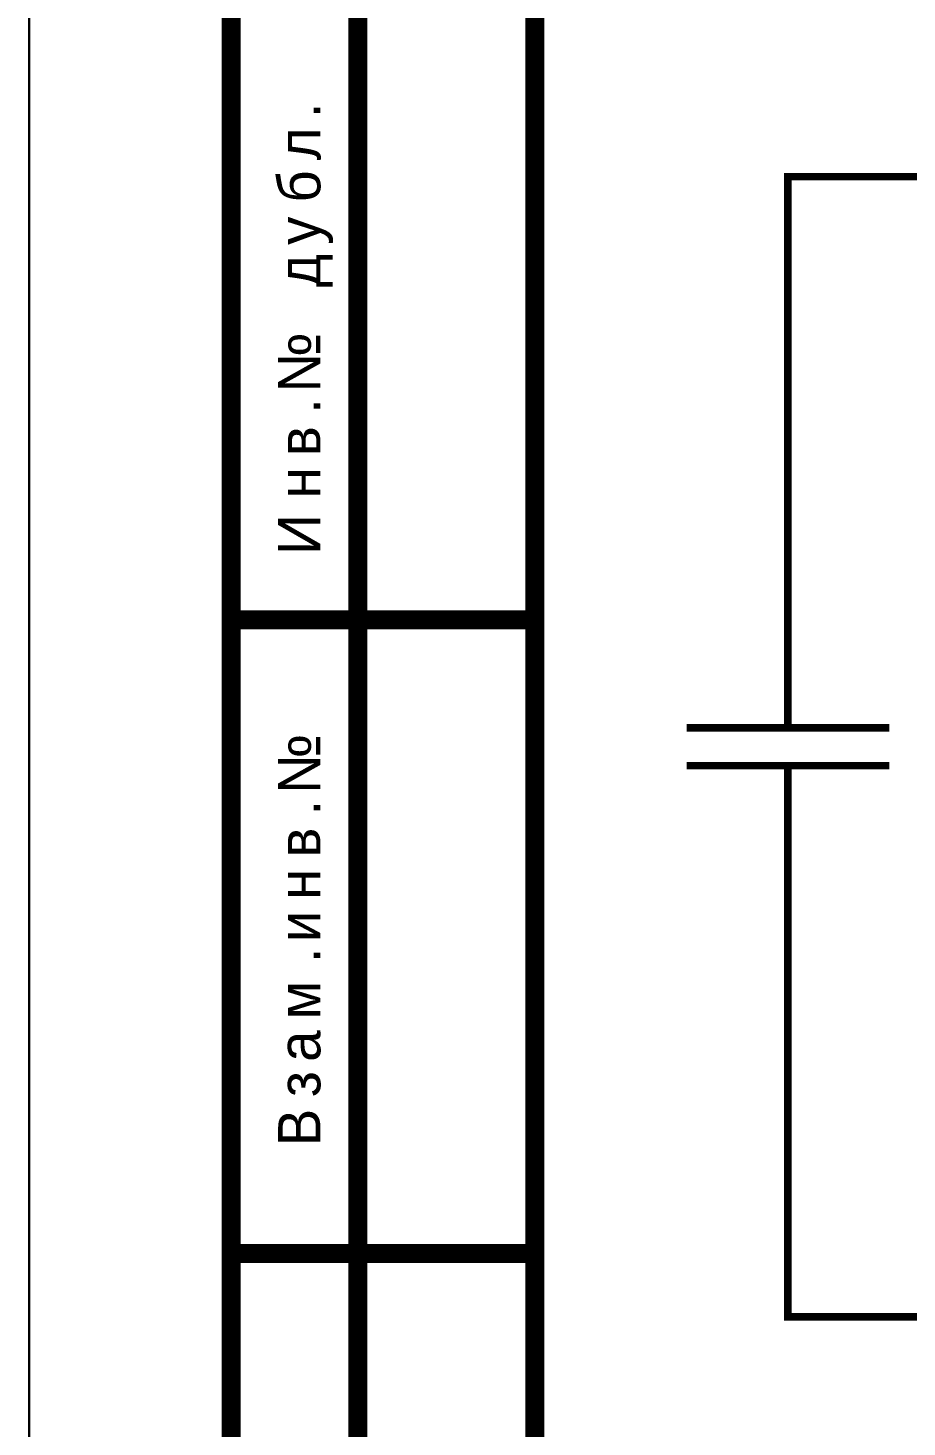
# Model space of a CAD drawing. Extents: x 0 to 594, y 0 to 420.
# Drawn here: x 0.1 to 34.8, y 58.1 to 113.4 of the extents above; entities that cross this region are included whole.
import ezdxf

# ---------------------------------------------------------------- set-up
doc = ezdxf.new("R2010")
doc.units = 0
doc.layers.add('SHEET', color=255, linetype='CONTINUOUS')

msp = doc.modelspace()

# ---------------------------------------------------------------- linework, layer by layer
at = {"layer": 'SHEET', "const_width": 0.0991}
msp.add_lwpolyline([(0.174, 420), (0.174, 0), (593.861, 0), (593.861, 420), (0.174, 420), (0.174, 420)], close=True, dxfattribs=at)
msp.add_lwpolyline([(0.174, 420), (0.174, 0), (593.861, 0), (593.861, 420), (0.174, 420), (0.174, 420)], close=True, dxfattribs=at)
at = {"layer": 'SHEET'}
for points, const_width in [([(20.143, 4.986), (20.143, 414.997)], 0.749), ([(8.144, 149.995), (8.144, 4.986)], 0.749), ([(13.145, 149.995), (13.145, 4.986)], 0.749), ([(45.13, 107.484), (30.127, 107.484), (30.127, 89.99)], 0.3), ([(77.619, 92.492), (75.118, 92.492), (75.118, 62.489), (55.114, 62.489), (45.13, 62.489), (30.127, 62.489), (30.127, 79.983)], 0.3), ([(20.143, 89.99), (8.144, 89.99)], 0.749), ([(30.127, 85.734), (30.127, 89.99)], 0.3), ([(34.138, 85.734), (26.133, 85.734)], 0.3), ([(34.138, 84.24), (26.133, 84.24)], 0.3), ([(30.127, 84.24), (30.127, 79.983)], 0.3), ([(20.143, 64.991), (8.144, 64.991)], 0.749)]:
    msp.add_lwpolyline(points, dxfattribs=dict(at, const_width=const_width))

# ---------------------------------------------------------------- texts
for s, p in [('.', (11.669, 109.795)), ('л', (11.669, 108.127)), ('б', (11.669, 106.459)), ('у', (11.669, 104.792)), ('д', (11.669, 103.124)), ('№', (11.669, 98.954)), ('.', (11.669, 98.12)), ('в', (11.669, 96.453)), ('н', (11.669, 94.785)), ('И', (11.669, 92.561)), ('№', (11.669, 83.111)), ('.', (11.669, 82.277)), ('в', (11.669, 80.609)), ('н', (11.669, 78.941)), ('и', (11.669, 77.273)), ('.', (11.669, 76.439)), ('м', (11.669, 74.216)), ('а', (11.669, 72.548)), ('з', (11.669, 71.158)), ('В', (11.669, 69.212))]:
    msp.add_text(s, height=1.668, rotation=90, dxfattribs=at).set_placement(p)

doc.saveas('drawing.dxf')
